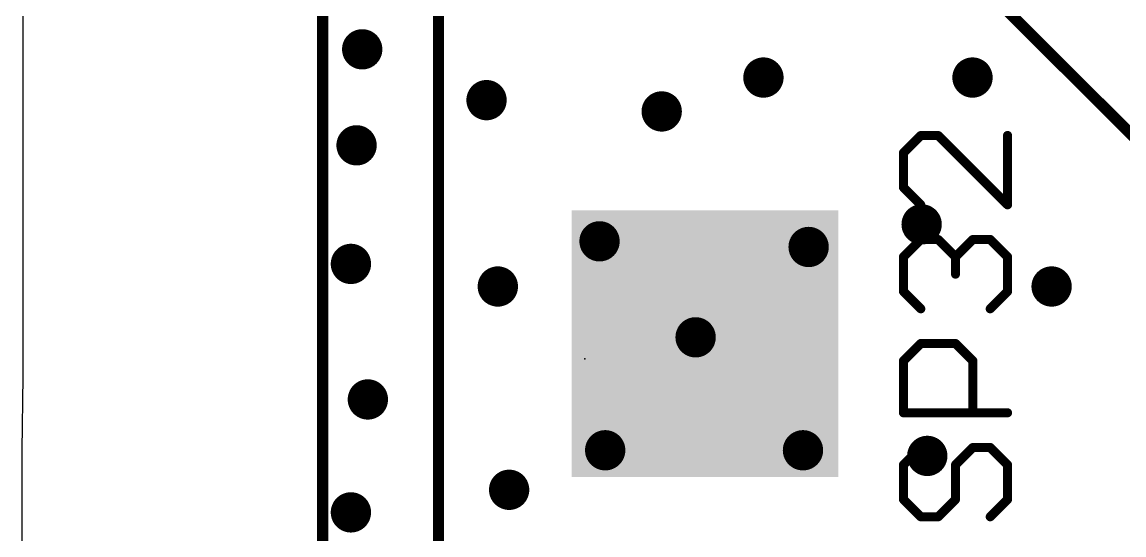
# Model space of a CAD drawing. Extents: x -3.3 to 68.7, y -0.1 to 53.5.
# Drawn here: x -0.03 to 24.74, y 18.92 to 30.46 of the extents above; entities that cross this region are included whole.
import ezdxf

# ---------------------------------------------------------------- set-up
doc = ezdxf.new("R2010")
doc.units = 0
for name, color, linetype in [('1', 12, 'CONTINUOUS'), ('16', 5, 'CONTINUOUS'), ('18', 3, 'CONTINUOUS'), ('20', 53, 'CONTINUOUS'), ('21', 40, 'CONTINUOUS'), ('23', 53, 'CONTINUOUS')]:
    doc.layers.add(name, color=color, linetype=linetype)

# ---------------------------------------------------------------- blocks, each defined once
blk = doc.blocks.new('RECT')
blk.add_solid([(-0.5, -0.5), (0.5, -0.5), (-0.5, 0.5), (0.5, 0.5)])
blk = doc.blocks.new('ROUNDV')
at = {"const_width": 0.5}
blk.add_lwpolyline([(0, -0.25, 1), (0, 0.25, 1), (0, -0.25)], format="xyb", dxfattribs=at)

msp = doc.modelspace()

# ---------------------------------------------------------------- linework, layer by layer
at = {"layer": '1', "const_width": 0.254}
msp.add_lwpolyline([(6.731, 11.303), (6.731, 32.766)], dxfattribs=at)
at = {"layer": '16', "const_width": 0.254}
for points in [[(6.731, 11.303), (6.731, 32.766)], [(9.3345, 12.1285), (9.3345, 31.0515)], [(27.432, 25.4), (21.844, 30.988)]]:
    msp.add_lwpolyline(points, dxfattribs=at)
at = {"layer": '20'}
for p, q in [((0, 22.479), (0, 34.036)), ((-0.0254, 20.828), (0, 22.479)), ((-0.0254, 15.875), (-0.0254, 20.828))]:
    msp.add_line(p, q, dxfattribs=at)
at = {"layer": '21', "const_width": 0.2032}
for points in [[(20.1744, 27.907), (19.7846, 27.5172)], [(20.5642, 27.907), (20.1744, 27.907)], [(22.1234, 26.3478), (20.5642, 27.907)], [(22.1234, 27.907), (22.1234, 26.3478)], [(19.7846, 27.5172), (19.7846, 26.7376)], [(19.7846, 26.7376), (20.1744, 26.3478)], [(19.7846, 25.1784), (20.1744, 25.5682)], [(20.1744, 25.5682), (20.5642, 25.5682)], [(20.5642, 25.5682), (20.954, 25.1784)], [(20.954, 25.1784), (21.3438, 25.5682)], [(21.3438, 25.5682), (21.7336, 25.5682)], [(21.7336, 25.5682), (22.1234, 25.1784)], [(19.7846, 24.3988), (19.7846, 25.1784)], [(20.954, 25.1784), (20.954, 24.7886)], [(22.1234, 25.1784), (22.1234, 24.3988)], [(20.1744, 24.009), (19.7846, 24.3988)], [(22.1234, 24.3988), (21.7336, 24.009)], [(19.7846, 22.8396), (20.1744, 23.2294)], [(20.1744, 23.2294), (20.954, 23.2294)], [(20.954, 23.2294), (21.3438, 22.8396)], [(19.7846, 21.6702), (19.7846, 22.8396)], [(21.3438, 22.8396), (21.3438, 21.6702)], [(22.1234, 21.6702), (19.7846, 21.6702)], [(20.1744, 20.8906), (19.7846, 20.5008)], [(20.954, 20.5008), (21.3438, 20.8906)], [(21.3438, 20.8906), (21.7336, 20.8906)], [(21.7336, 20.8906), (22.1234, 20.5008)], [(19.7846, 20.5008), (19.7846, 19.7212)], [(20.954, 19.7212), (20.954, 20.5008)], [(22.1234, 20.5008), (22.1234, 19.7212)], [(19.7846, 19.7212), (20.1744, 19.3314)], [(20.5642, 19.3314), (20.954, 19.7212)], [(22.1234, 19.7212), (21.7336, 19.3314)], [(20.1744, 19.3314), (20.5642, 19.3314)]]:
    msp.add_lwpolyline(points, dxfattribs=at)
at = {"layer": '21', "const_width": 0.1016}
for points in [[(20.1744, 27.9578, 1), (20.1744, 27.8562)], [(20.2103, 27.8711, 1), (20.1385, 27.9429)], [(20.6001, 27.9429, 1), (20.5283, 27.8711)], [(20.5642, 27.8562, 1), (20.5642, 27.9578)], [(22.1742, 27.907, 1), (22.0726, 27.907)], [(19.8354, 27.5172, 1), (19.7338, 27.5172)], [(19.7487, 27.5531, 1), (19.8205, 27.4813)], [(19.8205, 26.7735, 1), (19.7487, 26.7017)], [(19.7338, 26.7376, 1), (19.8354, 26.7376)], [(20.1385, 26.3119, 1), (20.2103, 26.3837)], [(22.0726, 26.3478, 1), (22.1742, 26.3478)], [(22.0875, 26.3119, 1), (22.1593, 26.3837)], [(20.1744, 25.619, 1), (20.1744, 25.5174)], [(20.2103, 25.5323, 1), (20.1385, 25.6041)], [(20.6001, 25.6041, 1), (20.5283, 25.5323)], [(20.5642, 25.5174, 1), (20.5642, 25.619)], [(21.3438, 25.619, 1), (21.3438, 25.5174)], [(21.3797, 25.5323, 1), (21.3079, 25.6041)], [(21.7695, 25.6041, 1), (21.6977, 25.5323)], [(21.7336, 25.5174, 1), (21.7336, 25.619)], [(19.8354, 25.1784, 1), (19.7338, 25.1784)], [(19.7487, 25.2143, 1), (19.8205, 25.1425)], [(21.0048, 25.1784, 1), (20.9032, 25.1784)], [(20.9181, 25.2143, 1), (20.9899, 25.1425)], [(20.9181, 25.1425, 1), (20.9899, 25.2143)], [(22.1742, 25.1784, 1), (22.0726, 25.1784)], [(22.0875, 25.1425, 1), (22.1593, 25.2143)], [(20.9032, 24.7886, 1), (21.0048, 24.7886)], [(19.8205, 24.4347, 1), (19.7487, 24.3629)], [(19.7338, 24.3988, 1), (19.8354, 24.3988)], [(22.0726, 24.3988, 1), (22.1742, 24.3988)], [(22.1593, 24.3629, 1), (22.0875, 24.4347)], [(20.1385, 23.9731, 1), (20.2103, 24.0449)], [(21.6977, 24.0449, 1), (21.7695, 23.9731)], [(20.1744, 23.2802, 1), (20.1744, 23.1786)], [(20.2103, 23.1935, 1), (20.1385, 23.2653)], [(20.9899, 23.2653, 1), (20.9181, 23.1935)], [(20.954, 23.1786, 1), (20.954, 23.2802)], [(19.8354, 22.8396, 1), (19.7338, 22.8396)], [(19.7487, 22.8755, 1), (19.8205, 22.8037)], [(21.3946, 22.8396, 1), (21.293, 22.8396)], [(21.3079, 22.8037, 1), (21.3797, 22.8755)], [(19.7846, 21.721, 1), (19.7846, 21.6194)], [(19.7338, 21.6702, 1), (19.8354, 21.6702)], [(21.293, 21.6702, 1), (21.3946, 21.6702)], [(22.1234, 21.6194, 1), (22.1234, 21.721)], [(20.2103, 20.8547, 1), (20.1385, 20.9265)], [(21.3438, 20.9414, 1), (21.3438, 20.8398)], [(21.3797, 20.8547, 1), (21.3079, 20.9265)], [(21.7695, 20.9265, 1), (21.6977, 20.8547)], [(21.7336, 20.8398, 1), (21.7336, 20.9414)], [(19.8354, 20.5008, 1), (19.7338, 20.5008)], [(19.7487, 20.5367, 1), (19.8205, 20.4649)], [(21.0048, 20.5008, 1), (20.9032, 20.5008)], [(20.9181, 20.5367, 1), (20.9899, 20.4649)], [(22.1742, 20.5008, 1), (22.0726, 20.5008)], [(22.0875, 20.4649, 1), (22.1593, 20.5367)], [(19.8205, 19.7571, 1), (19.7487, 19.6853)], [(20.9899, 19.6853, 1), (20.9181, 19.7571)], [(22.1593, 19.6853, 1), (22.0875, 19.7571)], [(19.7338, 19.7212, 1), (19.8354, 19.7212)], [(20.9032, 19.7212, 1), (21.0048, 19.7212)], [(22.0726, 19.7212, 1), (22.1742, 19.7212)], [(20.1744, 19.3822, 1), (20.1744, 19.2806)], [(20.1385, 19.2955, 1), (20.2103, 19.3673)], [(20.5283, 19.3673, 1), (20.6001, 19.2955)], [(20.5642, 19.2806, 1), (20.5642, 19.3822)], [(21.6977, 19.3673, 1), (21.7695, 19.2955)]]:
    msp.add_lwpolyline(points, format="xyb", dxfattribs=at)
at = {"layer": '23'}
msp.add_point((12.6238, 22.8854), dxfattribs=at)

# ---------------------------------------------------------------- block references
at = {"layer": '1', "xscale": 6, "yscale": 6, "rotation": 90}
msp.add_blockref('RECT', (15.3238, 23.2254), dxfattribs=at)
at = {"layer": '18', "xscale": 0.9064, "yscale": 0.9064}
for p in [(7.62, 29.845), (7.62, 29.845), (16.637, 29.21), (16.637, 29.21), (21.336, 29.21), (21.336, 29.21), (10.414, 28.702), (10.414, 28.702), (14.351, 28.448), (14.351, 28.448), (7.493, 27.686), (7.493, 27.686), (20.193, 25.908), (20.193, 25.908), (12.954, 25.527), (12.954, 25.527), (17.653, 25.4), (17.653, 25.4), (7.366, 25.019), (7.366, 25.019), (10.668, 24.511), (10.668, 24.511), (23.114, 24.511), (23.114, 24.511), (15.113, 23.368), (15.113, 23.368), (7.747, 21.971), (7.747, 21.971), (13.081, 20.828), (13.081, 20.828), (17.526, 20.828), (17.526, 20.828), (20.32, 20.701), (20.32, 20.701), (10.922, 19.939), (10.922, 19.939), (7.366, 19.431), (7.366, 19.431)]:
    msp.add_blockref('ROUNDV', p, dxfattribs=at)

doc.saveas('drawing.dxf')
